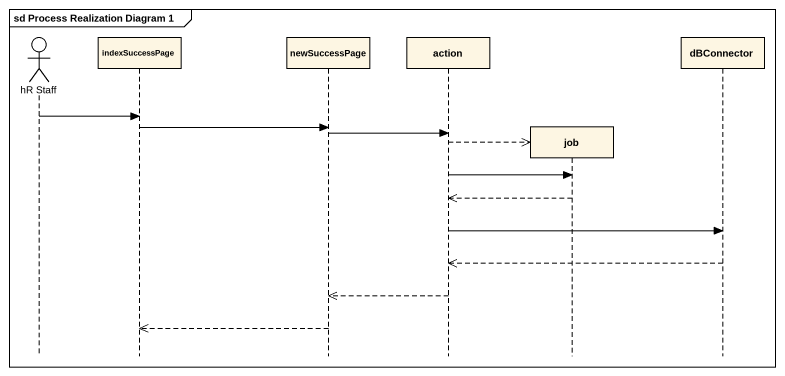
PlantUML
@startuml
mainframe sd Process Realization Diagram 1
hide footbox
actor "hR Staff" as hR_Staff
participant indexSuccessPage
participant newSuccessPage
participant "action" as action_
participant job
participant dBConnector

hR_Staff -> indexSuccessPage
indexSuccessPage -> newSuccessPage
newSuccessPage -> action_
action_ -->> job **
action_ -> job
job -->> action_
action_ -> dBConnector
dBConnector -->> action_
action_ -->> newSuccessPage
newSuccessPage -->> indexSuccessPage
@enduml
